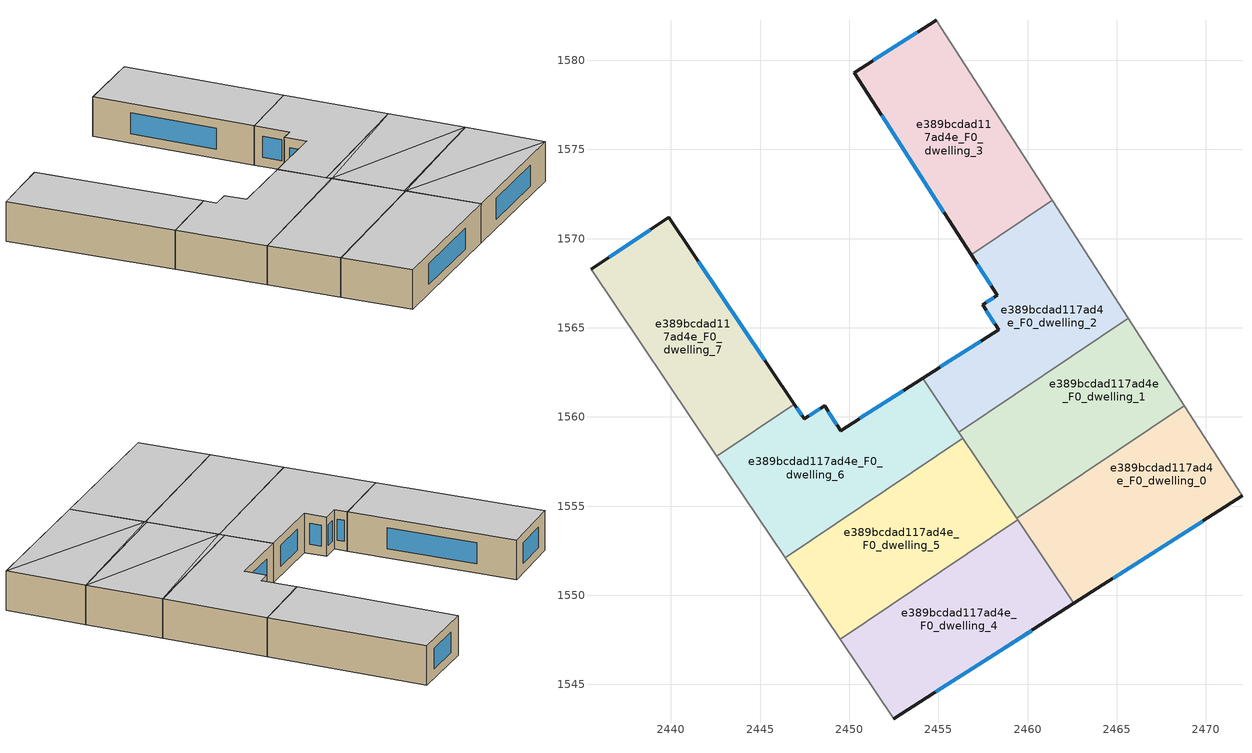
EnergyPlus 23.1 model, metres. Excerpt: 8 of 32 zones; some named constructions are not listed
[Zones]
e389bcdad117ad4e_F0_dwelling_0
 floor ground (EU_floor_Construction): 2472.02,1555.58 2462.59,1549.54 2459.44,1554.23 z0; 2468.77,1560.63 2472.02,1555.58 2459.44,1554.23 2459.38,1554.32 z0
 wall outside (EU_wall_Construction): 2462.59,1549.54 2472.02,1555.58 z0:3
 wall adiabatic (EU_wall_Construction): 2472.02,1555.58 2468.78,1560.63 z0:3
 wall to e389bcdad117ad4e_F0_dwelling_4 (EU_wall_Construction): 2459.44,1554.23 2462.59,1549.54 z0:3
 wall to e389bcdad117ad4e_F0_dwelling_1 (EU_wall_Construction): 2468.77,1560.63 2459.38,1554.32 z0:3
 wall to e389bcdad117ad4e_F0_dwelling_5 (EU_wall_Construction): 2459.38,1554.32 2459.44,1554.23 z0:3
 window (EU_Window_Construction): 2464.81,1550.96 2469.81,1554.16 z0.7:2.3
 ceiling to e389bcdad117ad4e_F1_dwelling_0 (EU_floor_Construction): 2468.77,1560.63 2459.38,1554.32 2459.44,1554.23 z3; 2472.02,1555.58 2459.44,1554.23 2462.59,1549.54 z3; 2472.02,1555.58 2468.77,1560.63 2459.44,1554.23 z3
e389bcdad117ad4e_F0_dwelling_1
 floor ground (EU_floor_Construction): 2468.78,1560.63 2459.38,1554.32 2456.37,1558.8 z0; 2465.63,1565.52 2468.78,1560.63 2456.37,1558.8 2456.14,1559.14 z0
 wall adiabatic (EU_wall_Construction): 2468.78,1560.63 2465.63,1565.52 z0:3
 wall to e389bcdad117ad4e_F0_dwelling_5 (EU_wall_Construction): 2456.37,1558.8 2459.38,1554.32 z0:3
 wall to e389bcdad117ad4e_F0_dwelling_2 (EU_wall_Construction): 2465.63,1565.52 2456.14,1559.14 z0:3
 wall to e389bcdad117ad4e_F0_dwelling_6 (EU_wall_Construction): 2456.14,1559.14 2456.37,1558.8 z0:3
 ceiling to e389bcdad117ad4e_F1_dwelling_1 (EU_floor_Construction): 2465.63,1565.52 2456.14,1559.14 2456.37,1558.8 z3; 2468.77,1560.63 2456.37,1558.8 2459.38,1554.32 z3; 2468.77,1560.63 2465.63,1565.52 2456.37,1558.8 z3
e389bcdad117ad4e_F0_dwelling_2
 floor ground (EU_floor_Construction): 2461.38,1572.15 2465.63,1565.52 2456.14,1559.14 2454.11,1562.17 2458.38,1564.9 2457.48,1566.3 2458.29,1566.81 2456.83,1569.09 z0
 wall outside (EU_wall_Construction): 2456.83,1569.09 2458.29,1566.81 2457.48,1566.3 2458.38,1564.9 2454.11,1562.17 z0:3
 wall adiabatic (EU_wall_Construction): 2465.63,1565.52 2461.38,1572.15 z0:3
 wall to e389bcdad117ad4e_F0_dwelling_3 (EU_wall_Construction): 2461.38,1572.15 2456.83,1569.09 z0:3
 wall to e389bcdad117ad4e_F0_dwelling_6 (EU_wall_Construction): 2454.11,1562.17 2456.14,1559.14 z0:3
 window (EU_Window_Construction): 2457.37,1564.26 2455.11,1562.81 / 2457.69,1565.97 2458.17,1565.23 / 2458.1,1566.69 2457.67,1566.42 / 2457.17,1568.55 2457.95,1567.35 z0.7:2.3
 ceiling to e389bcdad117ad4e_F1_dwelling_2 (EU_floor_Construction): 2465.63,1565.52 2461.38,1572.15 2456.83,1569.09 2458.29,1566.81 2457.48,1566.3 2458.38,1564.9 2454.11,1562.17 2456.14,1559.14 z3
e389bcdad117ad4e_F0_dwelling_3
 floor ground (EU_floor_Construction): 2454.89,1582.25 2461.38,1572.15 2456.83,1569.09 2450.27,1579.31 z0
 wall outside (EU_wall_Construction): 2454.89,1582.25 2450.27,1579.31 2456.83,1569.09 z0:3
 wall adiabatic (EU_wall_Construction): 2461.38,1572.15 2454.89,1582.25 z0:3
 window (EU_Window_Construction): 2451.81,1576.91 2455.29,1571.49 / 2453.8,1581.56 2451.36,1580 z0.7:2.3
 ceiling to e389bcdad117ad4e_F1_dwelling_3 (EU_floor_Construction): 2461.38,1572.15 2454.89,1582.25 2450.27,1579.31 2456.83,1569.09 z3
e389bcdad117ad4e_F0_dwelling_4
 floor ground (EU_floor_Construction): 2459.44,1554.23 2462.59,1549.54 2452.48,1543.07 2449.48,1547.53 z0
 wall outside (EU_wall_Construction): 2452.48,1543.07 2462.59,1549.54 z0:3
 wall adiabatic (EU_wall_Construction): 2449.48,1547.53 2452.48,1543.07 z0:3
 wall to e389bcdad117ad4e_F0_dwelling_5 (EU_wall_Construction): 2459.44,1554.23 2449.48,1547.53 z0:3
 window (EU_Window_Construction): 2454.86,1544.59 2460.22,1548.02 z0.7:2.3
 ceiling to e389bcdad117ad4e_F1_dwelling_4 (EU_floor_Construction): 2462.59,1549.54 2459.44,1554.23 2449.48,1547.53 2452.48,1543.07 z3
e389bcdad117ad4e_F0_dwelling_5
 floor ground (EU_floor_Construction): 2456.37,1558.8 2459.44,1554.23 2449.48,1547.53 2446.4,1552.1 z0
 wall adiabatic (EU_wall_Construction): 2446.4,1552.1 2449.48,1547.53 z0:3
 wall to e389bcdad117ad4e_F0_dwelling_6 (EU_wall_Construction): 2456.37,1558.8 2446.4,1552.1 z0:3
 ceiling to e389bcdad117ad4e_F1_dwelling_5 (EU_floor_Construction): 2459.44,1554.23 2456.37,1558.8 2446.4,1552.1 2449.48,1547.53 z3
e389bcdad117ad4e_F0_dwelling_6
 floor ground (EU_floor_Construction): 2454.11,1562.17 2456.37,1558.8 2446.4,1552.1 2442.57,1557.79 2446.92,1560.71 2447.47,1559.9 2448.62,1560.63 2449.52,1559.23 z0
 wall outside (EU_wall_Construction): 2454.11,1562.17 2449.52,1559.23 2448.62,1560.63 2447.47,1559.9 2446.92,1560.71 z0:3
 wall adiabatic (EU_wall_Construction): 2442.58,1557.79 2446.4,1552.1 z0:3
 wall to e389bcdad117ad4e_F0_dwelling_7 (EU_wall_Construction): 2446.92,1560.71 2442.57,1557.79 z0:3
 window (EU_Window_Construction): 2453.03,1561.48 2450.6,1559.92 / 2447.34,1560.09 2447.05,1560.52 / 2448.35,1560.46 2447.74,1560.07 / 2449.31,1559.56 2448.83,1560.31 z0.7:2.3
 ceiling to e389bcdad117ad4e_F1_dwelling_6 (EU_floor_Construction): 2456.37,1558.8 2454.11,1562.17 2449.52,1559.23 2448.62,1560.63 2447.47,1559.9 2446.92,1560.71 2442.58,1557.79 2446.4,1552.1 z3
e389bcdad117ad4e_F0_dwelling_7
 floor ground (EU_floor_Construction): 2439.87,1571.19 2446.92,1560.71 2442.58,1557.79 2435.52,1568.29 z0
 wall outside (EU_wall_Construction): 2446.92,1560.71 2439.87,1571.19 2435.52,1568.29 z0:3
 wall adiabatic (EU_wall_Construction): 2435.52,1568.29 2442.58,1557.79 z0:3
 window (EU_Window_Construction): 2438.85,1570.51 2436.54,1568.97 / 2445.26,1563.17 2441.52,1568.73 z0.7:2.3
 ceiling to e389bcdad117ad4e_F1_dwelling_7 (EU_floor_Construction): 2446.92,1560.71 2439.87,1571.19 2435.51,1568.29 2442.57,1557.79 z3
[HVACTEMPLATE:THERMOSTAT] Constant Heating Setpoint=20; Constant Cooling Setpoint=50
EU_HeatOnly_e389bcdad117ad4e_F0_dwelling_0; EU_HeatOnly_e389bcdad117ad4e_F0_dwelling_1; EU_HeatOnly_e389bcdad117ad4e_F0_dwelling_2; EU_HeatOnly_e389bcdad117ad4e_F0_dwelling_3; EU_HeatOnly_e389bcdad117ad4e_F0_dwelling_4; EU_HeatOnly_e389bcdad117ad4e_F0_dwelling_5; EU_HeatOnly_e389bcdad117ad4e_F0_dwelling_6; EU_HeatOnly_e389bcdad117ad4e_F0_dwelling_7; EU_HeatOnly_e389bcdad117ad4e_F1_dwelling_0; EU_HeatOnly_e389bcdad117ad4e_F1_dwelling_1; EU_HeatOnly_e389bcdad117ad4e_F1_dwelling_2; EU_HeatOnly_e389bcdad117ad4e_F1_dwelling_3; EU_HeatOnly_e389bcdad117ad4e_F1_dwelling_4; EU_HeatOnly_e389bcdad117ad4e_F1_dwelling_5; EU_HeatOnly_e389bcdad117ad4e_F1_dwelling_6; EU_HeatOnly_e389bcdad117ad4e_F1_dwelling_7; EU_HeatOnly_e389bcdad117ad4e_F2_dwelling_0; EU_HeatOnly_e389bcdad117ad4e_F2_dwelling_1; EU_HeatOnly_e389bcdad117ad4e_F2_dwelling_2; EU_HeatOnly_e389bcdad117ad4e_F2_dwelling_3; EU_HeatOnly_e389bcdad117ad4e_F2_dwelling_4; EU_HeatOnly_e389bcdad117ad4e_F2_dwelling_5; EU_HeatOnly_e389bcdad117ad4e_F2_dwelling_6; EU_HeatOnly_e389bcdad117ad4e_F2_dwelling_7; EU_HeatOnly_e389bcdad117ad4e_F3_dwelling_0; EU_HeatOnly_e389bcdad117ad4e_F3_dwelling_1; EU_HeatOnly_e389bcdad117ad4e_F3_dwelling_2; EU_HeatOnly_e389bcdad117ad4e_F3_dwelling_3; EU_HeatOnly_e389bcdad117ad4e_F3_dwelling_4; EU_HeatOnly_e389bcdad117ad4e_F3_dwelling_5; EU_HeatOnly_e389bcdad117ad4e_F3_dwelling_6; EU_HeatOnly_e389bcdad117ad4e_F3_dwelling_7
[SCHEDULE:CONSTANT]
Name | Hourly Value
EU_AlwaysOn | 1
EU_CoolingOff | 0
[SCHEDULE:FILE] Column Number=1; Rows to Skip at Top=0; Number of Hours of Data=8760; Column Separator=Comma; Interpolate to Timestep=No; Minutes per Item=60; Adjust Schedule for Daylight Savings=Yes
Name | File
EU_Step8_GainSchedule_e389bcdad117ad4e_F2_dwelling_6_f000 | ../../schedules/e389bcdad117ad4e/e389bcdad117ad4e_F2_dwelling_6_f000_gain.csv
EU_Step8_GainSchedule_e389bcdad117ad4e_F2_dwelling_7_f000 | ../../schedules/e389bcdad117ad4e/e389bcdad117ad4e_F2_dwelling_7_f000_gain.csv
EU_Step8_GainSchedule_e389bcdad117ad4e_F3_dwelling_0_f000 | ../../schedules/e389bcdad117ad4e/e389bcdad117ad4e_F3_dwelling_0_f000_gain.csv
EU_Step8_GainSchedule_e389bcdad117ad4e_F3_dwelling_1_f000 | ../../schedules/e389bcdad117ad4e/e389bcdad117ad4e_F3_dwelling_1_f000_gain.csv
EU_Step8_GainSchedule_e389bcdad117ad4e_F3_dwelling_2_f000 | ../../schedules/e389bcdad117ad4e/e389bcdad117ad4e_F3_dwelling_2_f000_gain.csv
EU_Step8_GainSchedule_e389bcdad117ad4e_F3_dwelling_3_f000 | ../../schedules/e389bcdad117ad4e/e389bcdad117ad4e_F3_dwelling_3_f000_gain.csv
EU_Step8_GainSchedule_e389bcdad117ad4e_F3_dwelling_4_f000 | ../../schedules/e389bcdad117ad4e/e389bcdad117ad4e_F3_dwelling_4_f000_gain.csv
EU_Step8_GainSchedule_e389bcdad117ad4e_F3_dwelling_5_f000 | ../../schedules/e389bcdad117ad4e/e389bcdad117ad4e_F3_dwelling_5_f000_gain.csv
EU_Step8_GainSchedule_e389bcdad117ad4e_F3_dwelling_6_f000 | ../../schedules/e389bcdad117ad4e/e389bcdad117ad4e_F3_dwelling_6_f000_gain.csv
EU_Step8_GainSchedule_e389bcdad117ad4e_F3_dwelling_7_f000 | ../../schedules/e389bcdad117ad4e/e389bcdad117ad4e_F3_dwelling_7_f000_gain.csv
